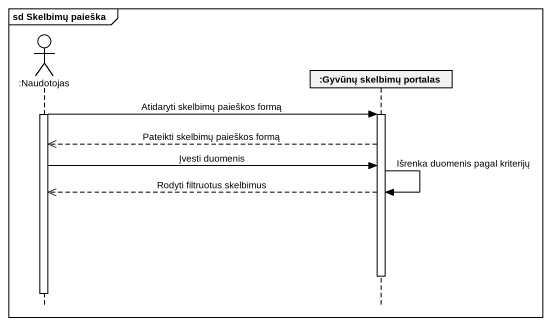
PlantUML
@startuml
mainframe sd Skelbimų paieška
hide footbox
actor ":Naudotojas" as Naudotojas
participant ":Gyvūnų skelbimų portalas" as Gyvūnų_skelbimų_portalas

activate Naudotojas
Naudotojas -> Gyvūnų_skelbimų_portalas : Atidaryti skelbimų paieškos formą
activate Gyvūnų_skelbimų_portalas
Gyvūnų_skelbimų_portalas -->> Naudotojas : Pateikti skelbimų paieškos formą
Naudotojas -> Gyvūnų_skelbimų_portalas : Įvesti duomenis
Gyvūnų_skelbimų_portalas -> Gyvūnų_skelbimų_portalas : Išrenka duomenis pagal kriterijų
Gyvūnų_skelbimų_portalas -->> Naudotojas : Rodyti filtruotus skelbimus
deactivate Gyvūnų_skelbimų_portalas
deactivate Naudotojas
@enduml
